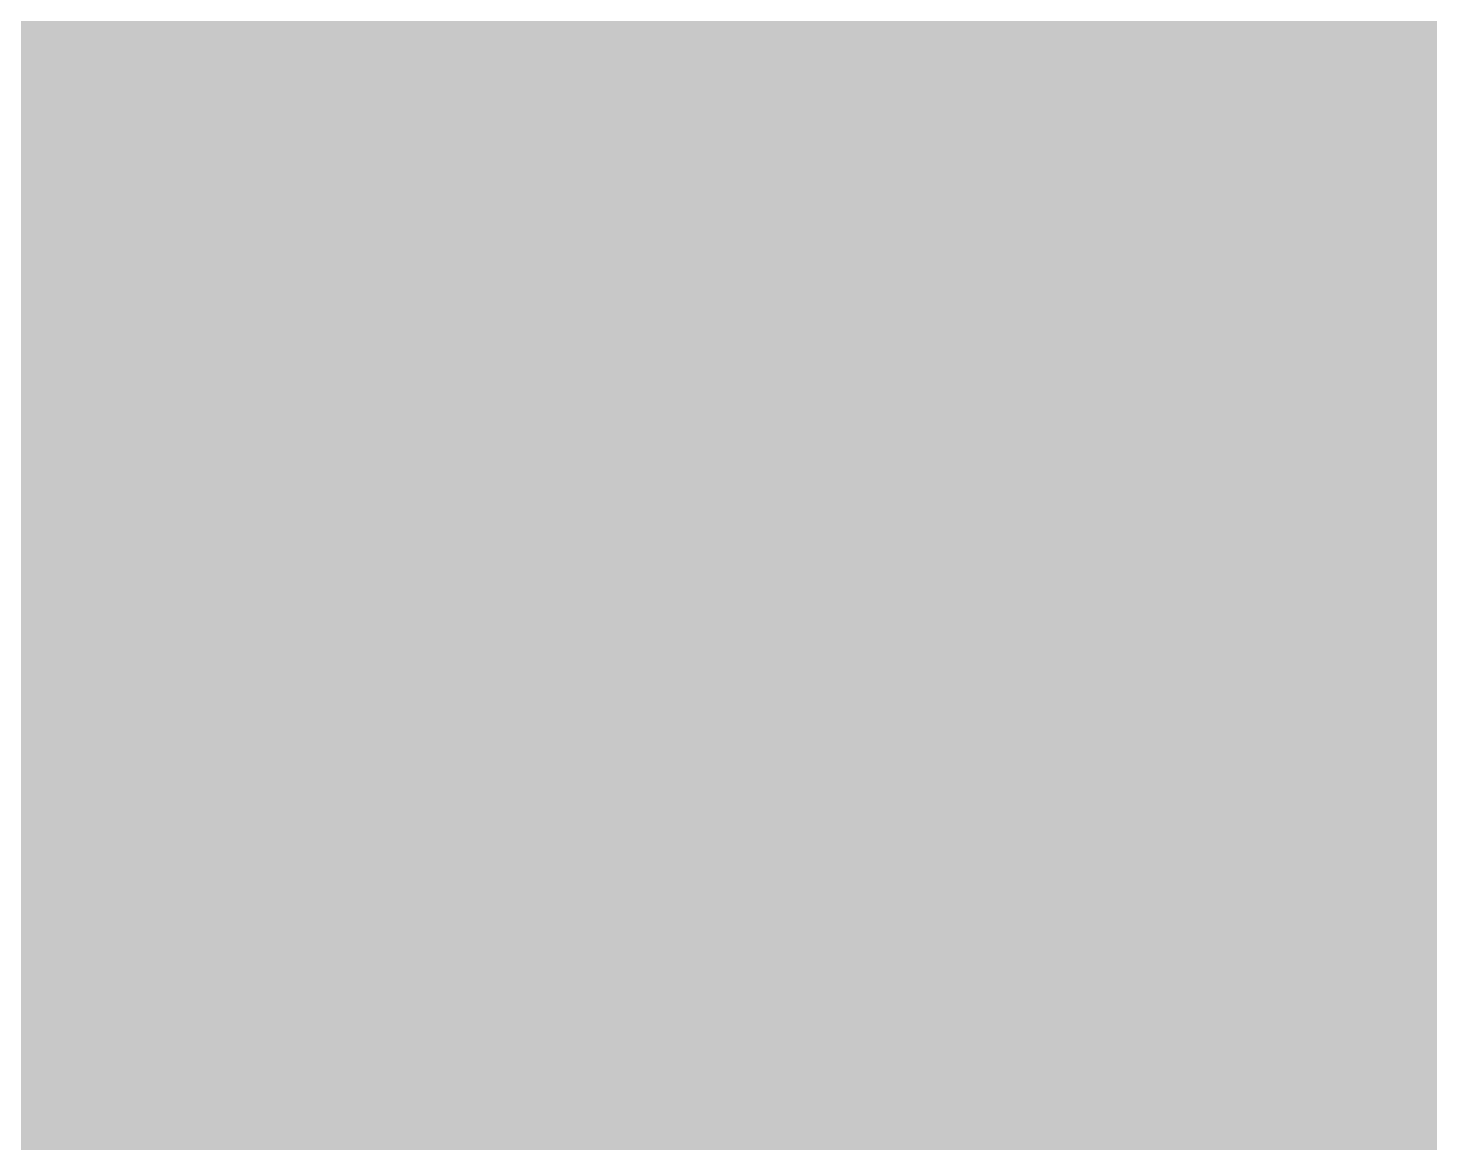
# Model space of a CAD drawing. Header units: metres. Extents: x 349021 to 349543, y 9281040 to 9281959.
# Drawn here: x 349202.8438 to 349202.9765, y 9281042.4404 to 9281042.5459 of the extents above; entities that cross this region are included whole.
import ezdxf

# ---------------------------------------------------------------- set-up
doc = ezdxf.new("R2010")
doc.units = ezdxf.units.M
doc.header["$LTSCALE"] = 0.25
doc.layers.add('ISO-3D', color=7, linetype='CONTINUOUS', lineweight=13)

msp = doc.modelspace()

# ---------------------------------------------------------------- linework, layer by layer
at = {"layer": 'ISO-3D', "true_color": 0x9e9c96}
for points in [[(349202.83119, 9281042.55609), (349202.84418, 9281042.54859), (349202.81826, 9281042.54862), (349202.83125, 9281042.54112)], [(349202.84143, 9281042.557), (349202.85409, 9281042.54969), (349202.82873, 9281042.54967), (349202.84139, 9281042.54236)], [(349202.85711, 9281042.55605), (349202.8701, 9281042.54855), (349202.84418, 9281042.54859), (349202.85717, 9281042.54109)], [(349202.86679, 9281042.55703), (349202.87945, 9281042.54972), (349202.85409, 9281042.54969), (349202.86675, 9281042.54238)], [(349202.89215, 9281042.55705), (349202.90481, 9281042.54974), (349202.87945, 9281042.54972), (349202.89211, 9281042.54241)], [(349202.91751, 9281042.55708), (349202.93017, 9281042.54977), (349202.90481, 9281042.54974), (349202.91746, 9281042.54244)], [(349202.94287, 9281042.5571), (349202.95553, 9281042.54979), (349202.93017, 9281042.54977), (349202.94282, 9281042.54246)], [(349202.96823, 9281042.55713), (349202.98088, 9281042.54982), (349202.95553, 9281042.54979), (349202.96818, 9281042.54249)], [(349202.88302, 9281042.55601), (349202.89601, 9281042.54851), (349202.8701, 9281042.54855), (349202.88309, 9281042.54105)], [(349202.90894, 9281042.55598), (349202.92193, 9281042.54848), (349202.89601, 9281042.54851), (349202.909, 9281042.54101)], [(349202.93486, 9281042.55594), (349202.94785, 9281042.54844), (349202.92193, 9281042.54848), (349202.93492, 9281042.54098)], [(349202.96077, 9281042.5559), (349202.97377, 9281042.5484), (349202.94785, 9281042.54844), (349202.96084, 9281042.54094)], [(349202.98669, 9281042.55587), (349202.99968, 9281042.54837), (349202.97377, 9281042.5484), (349202.98676, 9281042.5409)], [(349202.85409, 9281042.54969), (349202.86675, 9281042.54238), (349202.84139, 9281042.54236), (349202.85405, 9281042.53505)], [(349202.87945, 9281042.54972), (349202.89211, 9281042.54241), (349202.86675, 9281042.54238), (349202.8794, 9281042.53508)], [(349202.90481, 9281042.54974), (349202.91746, 9281042.54244), (349202.89211, 9281042.54241), (349202.90476, 9281042.5351)], [(349202.93017, 9281042.54977), (349202.94282, 9281042.54246), (349202.91746, 9281042.54244), (349202.93012, 9281042.53513)], [(349202.95553, 9281042.54979), (349202.96818, 9281042.54249), (349202.94282, 9281042.54246), (349202.95548, 9281042.53515)], [(349202.98088, 9281042.54982), (349202.99354, 9281042.54251), (349202.96818, 9281042.54249), (349202.98084, 9281042.53518)], [(349202.84418, 9281042.54859), (349202.85717, 9281042.54109), (349202.83125, 9281042.54112), (349202.84424, 9281042.53362)], [(349202.8701, 9281042.54855), (349202.88309, 9281042.54105), (349202.85717, 9281042.54109), (349202.87016, 9281042.53359)], [(349202.89601, 9281042.54851), (349202.909, 9281042.54101), (349202.88309, 9281042.54105), (349202.89608, 9281042.53355)], [(349202.92193, 9281042.54848), (349202.93492, 9281042.54098), (349202.909, 9281042.54101), (349202.92199, 9281042.53351)], [(349202.94785, 9281042.54844), (349202.96084, 9281042.54094), (349202.93492, 9281042.54098), (349202.94791, 9281042.53348)], [(349202.97377, 9281042.5484), (349202.98676, 9281042.5409), (349202.96084, 9281042.54094), (349202.97383, 9281042.53344)], [(349202.84139, 9281042.54236), (349202.85405, 9281042.53505), (349202.82869, 9281042.53503), (349202.84134, 9281042.52772)], [(349202.86675, 9281042.54238), (349202.8794, 9281042.53508), (349202.85405, 9281042.53505), (349202.8667, 9281042.52774)], [(349202.89211, 9281042.54241), (349202.90476, 9281042.5351), (349202.8794, 9281042.53508), (349202.89206, 9281042.52777)], [(349202.91746, 9281042.54244), (349202.93012, 9281042.53513), (349202.90476, 9281042.5351), (349202.91742, 9281042.52779)], [(349202.94282, 9281042.54246), (349202.95548, 9281042.53515), (349202.93012, 9281042.53513), (349202.94278, 9281042.52782)], [(349202.96818, 9281042.54249), (349202.98084, 9281042.53518), (349202.95548, 9281042.53515), (349202.96814, 9281042.52785)], [(349202.83125, 9281042.54112), (349202.84424, 9281042.53362), (349202.81832, 9281042.53366), (349202.83131, 9281042.52616)], [(349202.85717, 9281042.54109), (349202.87016, 9281042.53359), (349202.84424, 9281042.53362), (349202.85723, 9281042.52612)], [(349202.88309, 9281042.54105), (349202.89608, 9281042.53355), (349202.87016, 9281042.53359), (349202.88315, 9281042.52609)], [(349202.909, 9281042.54101), (349202.92199, 9281042.53351), (349202.89608, 9281042.53355), (349202.90907, 9281042.52605)], [(349202.93492, 9281042.54098), (349202.94791, 9281042.53348), (349202.92199, 9281042.53351), (349202.93498, 9281042.52601)], [(349202.96084, 9281042.54094), (349202.97383, 9281042.53344), (349202.94791, 9281042.53348), (349202.9609, 9281042.52598)], [(349202.98676, 9281042.5409), (349202.99975, 9281042.5334), (349202.97383, 9281042.53344), (349202.98682, 9281042.52594)], [(349202.85405, 9281042.53505), (349202.8667, 9281042.52774), (349202.84134, 9281042.52772), (349202.854, 9281042.52041)], [(349202.8794, 9281042.53508), (349202.89206, 9281042.52777), (349202.8667, 9281042.52774), (349202.87936, 9281042.52044)], [(349202.90476, 9281042.5351), (349202.91742, 9281042.52779), (349202.89206, 9281042.52777), (349202.90472, 9281042.52046)], [(349202.93012, 9281042.53513), (349202.94278, 9281042.52782), (349202.91742, 9281042.52779), (349202.93008, 9281042.52049)], [(349202.95548, 9281042.53515), (349202.96814, 9281042.52785), (349202.94278, 9281042.52782), (349202.95544, 9281042.52051)], [(349202.98084, 9281042.53518), (349202.9935, 9281042.52787), (349202.96814, 9281042.52785), (349202.9808, 9281042.52054)], [(349202.84424, 9281042.53362), (349202.85723, 9281042.52612), (349202.83131, 9281042.52616), (349202.8443, 9281042.51866)], [(349202.87016, 9281042.53359), (349202.88315, 9281042.52609), (349202.85723, 9281042.52612), (349202.87022, 9281042.51862)], [(349202.89608, 9281042.53355), (349202.90907, 9281042.52605), (349202.88315, 9281042.52609), (349202.89614, 9281042.51859)], [(349202.92199, 9281042.53351), (349202.93498, 9281042.52601), (349202.90907, 9281042.52605), (349202.92206, 9281042.51855)], [(349202.94791, 9281042.53348), (349202.9609, 9281042.52598), (349202.93498, 9281042.52601), (349202.94797, 9281042.51851)], [(349202.97383, 9281042.53344), (349202.98682, 9281042.52594), (349202.9609, 9281042.52598), (349202.97389, 9281042.51848)], [(349202.84134, 9281042.52772), (349202.854, 9281042.52041), (349202.82864, 9281042.52038), (349202.8413, 9281042.51308)], [(349202.8667, 9281042.52774), (349202.87936, 9281042.52044), (349202.854, 9281042.52041), (349202.86666, 9281042.5131)], [(349202.89206, 9281042.52777), (349202.90472, 9281042.52046), (349202.87936, 9281042.52044), (349202.89202, 9281042.51313)], [(349202.91742, 9281042.52779), (349202.93008, 9281042.52049), (349202.90472, 9281042.52046), (349202.91738, 9281042.51315)], [(349202.94278, 9281042.52782), (349202.95544, 9281042.52051), (349202.93008, 9281042.52049), (349202.94273, 9281042.51318)], [(349202.96814, 9281042.52785), (349202.9808, 9281042.52054), (349202.95544, 9281042.52051), (349202.96809, 9281042.51321)], [(349202.83131, 9281042.52616), (349202.8443, 9281042.51866), (349202.81839, 9281042.5187), (349202.83138, 9281042.5112)], [(349202.85723, 9281042.52612), (349202.87022, 9281042.51862), (349202.8443, 9281042.51866), (349202.8573, 9281042.51116)], [(349202.88315, 9281042.52609), (349202.89614, 9281042.51859), (349202.87022, 9281042.51862), (349202.88321, 9281042.51112)], [(349202.90907, 9281042.52605), (349202.92206, 9281042.51855), (349202.89614, 9281042.51859), (349202.90913, 9281042.51109)], [(349202.93498, 9281042.52601), (349202.94797, 9281042.51851), (349202.92206, 9281042.51855), (349202.93505, 9281042.51105)], [(349202.9609, 9281042.52598), (349202.97389, 9281042.51848), (349202.94797, 9281042.51851), (349202.96096, 9281042.51101)], [(349202.98682, 9281042.52594), (349202.99981, 9281042.51844), (349202.97389, 9281042.51848), (349202.98688, 9281042.51098)], [(349202.854, 9281042.52041), (349202.86666, 9281042.5131), (349202.8413, 9281042.51308), (349202.85396, 9281042.50577)], [(349202.87936, 9281042.52044), (349202.89202, 9281042.51313), (349202.86666, 9281042.5131), (349202.87932, 9281042.50579)], [(349202.90472, 9281042.52046), (349202.91738, 9281042.51315), (349202.89202, 9281042.51313), (349202.90467, 9281042.50582)], [(349202.93008, 9281042.52049), (349202.94273, 9281042.51318), (349202.91738, 9281042.51315), (349202.93003, 9281042.50585)], [(349202.95544, 9281042.52051), (349202.96809, 9281042.51321), (349202.94273, 9281042.51318), (349202.95539, 9281042.50587)], [(349202.9808, 9281042.52054), (349202.99345, 9281042.51323), (349202.96809, 9281042.51321), (349202.98075, 9281042.5059)], [(349202.8443, 9281042.51866), (349202.8573, 9281042.51116), (349202.83138, 9281042.5112), (349202.84437, 9281042.5037)], [(349202.87022, 9281042.51862), (349202.88321, 9281042.51112), (349202.8573, 9281042.51116), (349202.87029, 9281042.50366)], [(349202.89614, 9281042.51859), (349202.90913, 9281042.51109), (349202.88321, 9281042.51112), (349202.8962, 9281042.50362)], [(349202.92206, 9281042.51855), (349202.93505, 9281042.51105), (349202.90913, 9281042.51109), (349202.92212, 9281042.50359)], [(349202.94797, 9281042.51851), (349202.96096, 9281042.51101), (349202.93505, 9281042.51105), (349202.94804, 9281042.50355)], [(349202.97389, 9281042.51848), (349202.98688, 9281042.51098), (349202.96096, 9281042.51101), (349202.97396, 9281042.50351)], [(349202.8413, 9281042.51308), (349202.85396, 9281042.50577), (349202.8286, 9281042.50574), (349202.84125, 9281042.49844)], [(349202.86666, 9281042.5131), (349202.87932, 9281042.50579), (349202.85396, 9281042.50577), (349202.86661, 9281042.49846)], [(349202.89202, 9281042.51313), (349202.90467, 9281042.50582), (349202.87932, 9281042.50579), (349202.89197, 9281042.49849)], [(349202.91738, 9281042.51315), (349202.93003, 9281042.50585), (349202.90467, 9281042.50582), (349202.91733, 9281042.49851)], [(349202.94273, 9281042.51318), (349202.95539, 9281042.50587), (349202.93003, 9281042.50585), (349202.94269, 9281042.49854)], [(349202.96809, 9281042.51321), (349202.98075, 9281042.5059), (349202.95539, 9281042.50587), (349202.96805, 9281042.49856)], [(349202.83138, 9281042.5112), (349202.84437, 9281042.5037), (349202.81845, 9281042.50373), (349202.83144, 9281042.49623)], [(349202.8573, 9281042.51116), (349202.87029, 9281042.50366), (349202.84437, 9281042.5037), (349202.85736, 9281042.4962)], [(349202.88321, 9281042.51112), (349202.8962, 9281042.50362), (349202.87029, 9281042.50366), (349202.88328, 9281042.49616)], [(349202.90913, 9281042.51109), (349202.92212, 9281042.50359), (349202.8962, 9281042.50362), (349202.90919, 9281042.49612)], [(349202.93505, 9281042.51105), (349202.94804, 9281042.50355), (349202.92212, 9281042.50359), (349202.93511, 9281042.49609)], [(349202.96096, 9281042.51101), (349202.97396, 9281042.50351), (349202.94804, 9281042.50355), (349202.96103, 9281042.49605)], [(349202.98688, 9281042.51098), (349202.99987, 9281042.50348), (349202.97396, 9281042.50351), (349202.98695, 9281042.49601)], [(349202.85396, 9281042.50577), (349202.86661, 9281042.49846), (349202.84125, 9281042.49844), (349202.85391, 9281042.49113)], [(349202.87932, 9281042.50579), (349202.89197, 9281042.49849), (349202.86661, 9281042.49846), (349202.87927, 9281042.49115)], [(349202.90467, 9281042.50582), (349202.91733, 9281042.49851), (349202.89197, 9281042.49849), (349202.90463, 9281042.49118)], [(349202.93003, 9281042.50585), (349202.94269, 9281042.49854), (349202.91733, 9281042.49851), (349202.92999, 9281042.49121)], [(349202.95539, 9281042.50587), (349202.96805, 9281042.49856), (349202.94269, 9281042.49854), (349202.95535, 9281042.49123)], [(349202.98075, 9281042.5059), (349202.99341, 9281042.49859), (349202.96805, 9281042.49856), (349202.98071, 9281042.49126)], [(349202.84437, 9281042.5037), (349202.85736, 9281042.4962), (349202.83144, 9281042.49623), (349202.84443, 9281042.48873)], [(349202.87029, 9281042.50366), (349202.88328, 9281042.49616), (349202.85736, 9281042.4962), (349202.87035, 9281042.4887)], [(349202.8962, 9281042.50362), (349202.90919, 9281042.49612), (349202.88328, 9281042.49616), (349202.89627, 9281042.48866)], [(349202.92212, 9281042.50359), (349202.93511, 9281042.49609), (349202.90919, 9281042.49612), (349202.92218, 9281042.48862)], [(349202.94804, 9281042.50355), (349202.96103, 9281042.49605), (349202.93511, 9281042.49609), (349202.9481, 9281042.48859)], [(349202.97396, 9281042.50351), (349202.98695, 9281042.49601), (349202.96103, 9281042.49605), (349202.97402, 9281042.48855)], [(349202.84125, 9281042.49844), (349202.85391, 9281042.49113), (349202.82855, 9281042.4911), (349202.84121, 9281042.48379)], [(349202.86661, 9281042.49846), (349202.87927, 9281042.49115), (349202.85391, 9281042.49113), (349202.86657, 9281042.48382)], [(349202.89197, 9281042.49849), (349202.90463, 9281042.49118), (349202.87927, 9281042.49115), (349202.89193, 9281042.48385)], [(349202.91733, 9281042.49851), (349202.92999, 9281042.49121), (349202.90463, 9281042.49118), (349202.91729, 9281042.48387)], [(349202.94269, 9281042.49854), (349202.95535, 9281042.49123), (349202.92999, 9281042.49121), (349202.94265, 9281042.4839)], [(349202.96805, 9281042.49856), (349202.98071, 9281042.49126), (349202.95535, 9281042.49123), (349202.96801, 9281042.48392)], [(349202.83144, 9281042.49623), (349202.84443, 9281042.48873), (349202.81851, 9281042.48877), (349202.8315, 9281042.48127)], [(349202.85736, 9281042.4962), (349202.87035, 9281042.4887), (349202.84443, 9281042.48873), (349202.85742, 9281042.48123)], [(349202.88328, 9281042.49616), (349202.89627, 9281042.48866), (349202.87035, 9281042.4887), (349202.88334, 9281042.4812)], [(349202.90919, 9281042.49612), (349202.92218, 9281042.48862), (349202.89627, 9281042.48866), (349202.90926, 9281042.48116)], [(349202.93511, 9281042.49609), (349202.9481, 9281042.48859), (349202.92218, 9281042.48862), (349202.93517, 9281042.48112)], [(349202.96103, 9281042.49605), (349202.97402, 9281042.48855), (349202.9481, 9281042.48859), (349202.96109, 9281042.48109)], [(349202.98695, 9281042.49601), (349202.99994, 9281042.48851), (349202.97402, 9281042.48855), (349202.98701, 9281042.48105)], [(349202.85391, 9281042.49113), (349202.86657, 9281042.48382), (349202.84121, 9281042.48379), (349202.85387, 9281042.47649)], [(349202.87927, 9281042.49115), (349202.89193, 9281042.48385), (349202.86657, 9281042.48382), (349202.87923, 9281042.47651)], [(349202.90463, 9281042.49118), (349202.91729, 9281042.48387), (349202.89193, 9281042.48385), (349202.90459, 9281042.47654)], [(349202.92999, 9281042.49121), (349202.94265, 9281042.4839), (349202.91729, 9281042.48387), (349202.92994, 9281042.47656)], [(349202.95535, 9281042.49123), (349202.96801, 9281042.48392), (349202.94265, 9281042.4839), (349202.9553, 9281042.47659)], [(349202.98071, 9281042.49126), (349202.99336, 9281042.48395), (349202.96801, 9281042.48392), (349202.98066, 9281042.47662)], [(349202.84443, 9281042.48873), (349202.85742, 9281042.48123), (349202.8315, 9281042.48127), (349202.84449, 9281042.47377)], [(349202.87035, 9281042.4887), (349202.88334, 9281042.4812), (349202.85742, 9281042.48123), (349202.87041, 9281042.47373)], [(349202.89627, 9281042.48866), (349202.90926, 9281042.48116), (349202.88334, 9281042.4812), (349202.89633, 9281042.4737)], [(349202.92218, 9281042.48862), (349202.93517, 9281042.48112), (349202.90926, 9281042.48116), (349202.92225, 9281042.47366)], [(349202.9481, 9281042.48859), (349202.96109, 9281042.48109), (349202.93517, 9281042.48112), (349202.94816, 9281042.47362)], [(349202.97402, 9281042.48855), (349202.98701, 9281042.48105), (349202.96109, 9281042.48109), (349202.97408, 9281042.47359)], [(349202.84121, 9281042.48379), (349202.85387, 9281042.47649), (349202.82851, 9281042.47646), (349202.84117, 9281042.46915)], [(349202.86657, 9281042.48382), (349202.87923, 9281042.47651), (349202.85387, 9281042.47649), (349202.86652, 9281042.46918)], [(349202.89193, 9281042.48385), (349202.90459, 9281042.47654), (349202.87923, 9281042.47651), (349202.89188, 9281042.46921)], [(349202.91729, 9281042.48387), (349202.92994, 9281042.47656), (349202.90459, 9281042.47654), (349202.91724, 9281042.46923)], [(349202.94265, 9281042.4839), (349202.9553, 9281042.47659), (349202.92994, 9281042.47656), (349202.9426, 9281042.46926)], [(349202.96801, 9281042.48392), (349202.98066, 9281042.47662), (349202.9553, 9281042.47659), (349202.96796, 9281042.46928)], [(349202.8315, 9281042.48127), (349202.84449, 9281042.47377), (349202.81858, 9281042.4738), (349202.83157, 9281042.4663)], [(349202.85742, 9281042.48123), (349202.87041, 9281042.47373), (349202.84449, 9281042.47377), (349202.85749, 9281042.46627)], [(349202.88334, 9281042.4812), (349202.89633, 9281042.4737), (349202.87041, 9281042.47373), (349202.8834, 9281042.46623)], [(349202.90926, 9281042.48116), (349202.92225, 9281042.47366), (349202.89633, 9281042.4737), (349202.90932, 9281042.4662)], [(349202.93517, 9281042.48112), (349202.94816, 9281042.47362), (349202.92225, 9281042.47366), (349202.93524, 9281042.46616)], [(349202.96109, 9281042.48109), (349202.97408, 9281042.47359), (349202.94816, 9281042.47362), (349202.96115, 9281042.46612)], [(349202.98701, 9281042.48105), (349203, 9281042.47355), (349202.97408, 9281042.47359), (349202.98707, 9281042.46609)], [(349202.85387, 9281042.47649), (349202.86652, 9281042.46918), (349202.84117, 9281042.46915), (349202.85382, 9281042.46185)], [(349202.87923, 9281042.47651), (349202.89188, 9281042.46921), (349202.86652, 9281042.46918), (349202.87918, 9281042.46187)], [(349202.90459, 9281042.47654), (349202.91724, 9281042.46923), (349202.89188, 9281042.46921), (349202.90454, 9281042.4619)], [(349202.92994, 9281042.47656), (349202.9426, 9281042.46926), (349202.91724, 9281042.46923), (349202.9299, 9281042.46192)], [(349202.9553, 9281042.47659), (349202.96796, 9281042.46928), (349202.9426, 9281042.46926), (349202.95526, 9281042.46195)], [(349202.98066, 9281042.47662), (349202.99332, 9281042.46931), (349202.96796, 9281042.46928), (349202.98062, 9281042.46197)], [(349202.84449, 9281042.47377), (349202.85749, 9281042.46627), (349202.83157, 9281042.4663), (349202.84456, 9281042.4588)], [(349202.87041, 9281042.47373), (349202.8834, 9281042.46623), (349202.85749, 9281042.46627), (349202.87048, 9281042.45877)], [(349202.89633, 9281042.4737), (349202.90932, 9281042.4662), (349202.8834, 9281042.46623), (349202.89639, 9281042.45873)], [(349202.92225, 9281042.47366), (349202.93524, 9281042.46616), (349202.90932, 9281042.4662), (349202.92231, 9281042.4587)], [(349202.94816, 9281042.47362), (349202.96115, 9281042.46612), (349202.93524, 9281042.46616), (349202.94823, 9281042.45866)], [(349202.97408, 9281042.47359), (349202.98707, 9281042.46609), (349202.96115, 9281042.46612), (349202.97415, 9281042.45862)], [(349202.84117, 9281042.46915), (349202.85382, 9281042.46185), (349202.82846, 9281042.46182), (349202.84112, 9281042.45451)], [(349202.86652, 9281042.46918), (349202.87918, 9281042.46187), (349202.85382, 9281042.46185), (349202.86648, 9281042.45454)], [(349202.89188, 9281042.46921), (349202.90454, 9281042.4619), (349202.87918, 9281042.46187), (349202.89184, 9281042.45456)], [(349202.91724, 9281042.46923), (349202.9299, 9281042.46192), (349202.90454, 9281042.4619), (349202.9172, 9281042.45459)], [(349202.9426, 9281042.46926), (349202.95526, 9281042.46195), (349202.9299, 9281042.46192), (349202.94256, 9281042.45462)], [(349202.96796, 9281042.46928), (349202.98062, 9281042.46197), (349202.95526, 9281042.46195), (349202.96792, 9281042.45464)], [(349202.83157, 9281042.4663), (349202.84456, 9281042.4588), (349202.81864, 9281042.45884), (349202.83163, 9281042.45134)], [(349202.85749, 9281042.46627), (349202.87048, 9281042.45877), (349202.84456, 9281042.4588), (349202.85755, 9281042.4513)], [(349202.8834, 9281042.46623), (349202.89639, 9281042.45873), (349202.87048, 9281042.45877), (349202.88347, 9281042.45127)], [(349202.90932, 9281042.4662), (349202.92231, 9281042.4587), (349202.89639, 9281042.45873), (349202.90938, 9281042.45123)], [(349202.93524, 9281042.46616), (349202.94823, 9281042.45866), (349202.92231, 9281042.4587), (349202.9353, 9281042.4512)], [(349202.96115, 9281042.46612), (349202.97415, 9281042.45862), (349202.94823, 9281042.45866), (349202.96122, 9281042.45116)], [(349202.98707, 9281042.46609), (349203.00006, 9281042.45859), (349202.97415, 9281042.45862), (349202.98714, 9281042.45112)], [(349202.85382, 9281042.46185), (349202.86648, 9281042.45454), (349202.84112, 9281042.45451), (349202.85378, 9281042.44721)], [(349202.87918, 9281042.46187), (349202.89184, 9281042.45456), (349202.86648, 9281042.45454), (349202.87914, 9281042.44723)], [(349202.90454, 9281042.4619), (349202.9172, 9281042.45459), (349202.89184, 9281042.45456), (349202.9045, 9281042.44726)], [(349202.9299, 9281042.46192), (349202.94256, 9281042.45462), (349202.9172, 9281042.45459), (349202.92986, 9281042.44728)], [(349202.95526, 9281042.46195), (349202.96792, 9281042.45464), (349202.94256, 9281042.45462), (349202.95521, 9281042.44731)], [(349202.98062, 9281042.46197), (349202.99328, 9281042.45467), (349202.96792, 9281042.45464), (349202.98057, 9281042.44733)], [(349202.84456, 9281042.4588), (349202.85755, 9281042.4513), (349202.83163, 9281042.45134), (349202.84462, 9281042.44384)], [(349202.87048, 9281042.45877), (349202.88347, 9281042.45127), (349202.85755, 9281042.4513), (349202.87054, 9281042.4438)], [(349202.89639, 9281042.45873), (349202.90938, 9281042.45123), (349202.88347, 9281042.45127), (349202.89646, 9281042.44377)], [(349202.92231, 9281042.4587), (349202.9353, 9281042.4512), (349202.90938, 9281042.45123), (349202.92237, 9281042.44373)], [(349202.94823, 9281042.45866), (349202.96122, 9281042.45116), (349202.9353, 9281042.4512), (349202.94829, 9281042.4437)], [(349202.97415, 9281042.45862), (349202.98714, 9281042.45112), (349202.96122, 9281042.45116), (349202.97421, 9281042.44366)], [(349202.84112, 9281042.45451), (349202.85378, 9281042.44721), (349202.82842, 9281042.44718), (349202.84108, 9281042.43987)], [(349202.86648, 9281042.45454), (349202.87914, 9281042.44723), (349202.85378, 9281042.44721), (349202.86644, 9281042.4399)], [(349202.89184, 9281042.45456), (349202.9045, 9281042.44726), (349202.87914, 9281042.44723), (349202.89179, 9281042.43992)], [(349202.9172, 9281042.45459), (349202.92986, 9281042.44728), (349202.9045, 9281042.44726), (349202.91715, 9281042.43995)], [(349202.94256, 9281042.45462), (349202.95521, 9281042.44731), (349202.92986, 9281042.44728), (349202.94251, 9281042.43997)], [(349202.96792, 9281042.45464), (349202.98057, 9281042.44733), (349202.95521, 9281042.44731), (349202.96787, 9281042.44)], [(349202.83163, 9281042.45134), (349202.84462, 9281042.44384), (349202.8187, 9281042.44388), (349202.83169, 9281042.43638)], [(349202.85755, 9281042.4513), (349202.87054, 9281042.4438), (349202.84462, 9281042.44384), (349202.85761, 9281042.43634)], [(349202.88347, 9281042.45127), (349202.89646, 9281042.44377), (349202.87054, 9281042.4438), (349202.88353, 9281042.4363)], [(349202.90938, 9281042.45123), (349202.92237, 9281042.44373), (349202.89646, 9281042.44377), (349202.90945, 9281042.43627)], [(349202.9353, 9281042.4512), (349202.94829, 9281042.4437), (349202.92237, 9281042.44373), (349202.93536, 9281042.43623)], [(349202.96122, 9281042.45116), (349202.97421, 9281042.44366), (349202.94829, 9281042.4437), (349202.96128, 9281042.4362)], [(349202.98714, 9281042.45112), (349203.00013, 9281042.44362), (349202.97421, 9281042.44366), (349202.9872, 9281042.43616)], [(349202.85378, 9281042.44721), (349202.86644, 9281042.4399), (349202.84108, 9281042.43987), (349202.85373, 9281042.43256)], [(349202.87914, 9281042.44723), (349202.89179, 9281042.43992), (349202.86644, 9281042.4399), (349202.87909, 9281042.43259)], [(349202.9045, 9281042.44726), (349202.91715, 9281042.43995), (349202.89179, 9281042.43992), (349202.90445, 9281042.43262)], [(349202.92986, 9281042.44728), (349202.94251, 9281042.43997), (349202.91715, 9281042.43995), (349202.92981, 9281042.43264)], [(349202.95521, 9281042.44731), (349202.96787, 9281042.44), (349202.94251, 9281042.43997), (349202.95517, 9281042.43267)], [(349202.98057, 9281042.44733), (349202.99343, 9281042.43991), (349202.96787, 9281042.44), (349202.98073, 9281042.43258)], [(349202.84462, 9281042.44384), (349202.85761, 9281042.43634), (349202.83169, 9281042.43638), (349202.84469, 9281042.42888)], [(349202.87054, 9281042.4438), (349202.88353, 9281042.4363), (349202.85761, 9281042.43634), (349202.8706, 9281042.42884)], [(349202.89646, 9281042.44377), (349202.90945, 9281042.43627), (349202.88353, 9281042.4363), (349202.89652, 9281042.4288)], [(349202.92237, 9281042.44373), (349202.93536, 9281042.43623), (349202.90945, 9281042.43627), (349202.92244, 9281042.42877)], [(349202.94829, 9281042.4437), (349202.96128, 9281042.4362), (349202.93536, 9281042.43623), (349202.94835, 9281042.42873)], [(349202.97421, 9281042.44366), (349202.9872, 9281042.43616), (349202.96128, 9281042.4362), (349202.97427, 9281042.4287)]]:
    msp.add_solid(points, dxfattribs=at)

doc.saveas('drawing.dxf')
